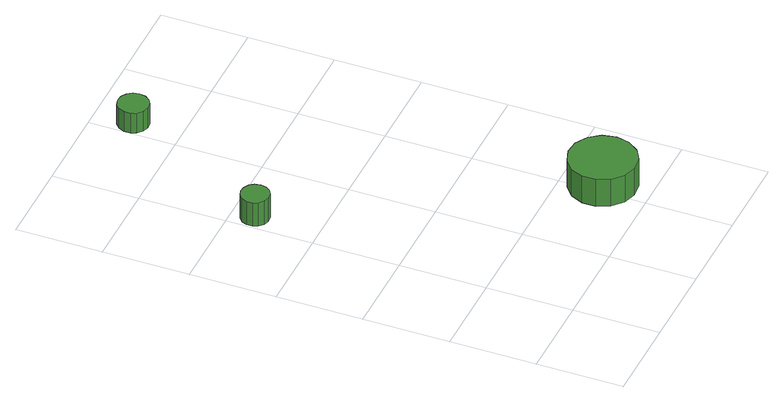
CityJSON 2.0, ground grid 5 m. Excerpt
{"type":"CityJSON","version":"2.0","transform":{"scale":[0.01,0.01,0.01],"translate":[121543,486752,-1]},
"CityObjects":{
"tree1":{"type":"SolitaryVegetationObject","attributes":{"function":"something"},"geometry":[{"type":"MultiSurface","lod":"1","boundaries":[[[0,1,2,3,4,5,6,7,8,9,10,11,12,13,14]],[[15,16,17,18,19,20,21,22,23,24,25,26,27,28,29]],[[0,29,28,1]],[[1,28,27,2]],[[2,27,26,3]],[[3,26,25,4]],[[4,25,24,5]],[[5,24,23,6]],[[6,23,22,7]],[[7,22,21,8]],[[8,21,20,9]],[[9,20,19,10]],[[10,19,18,11]],[[11,18,17,12]],[[12,17,16,13]],[[13,16,15,14]],[[14,15,29,0]]]}]},
"tree2":{"type":"SolitaryVegetationObject","attributes":{"function":"something"},"geometry":[{"type":"MultiSurface","lod":"1","boundaries":[[[30,31,32,33,34,35,36,37,38,39,40,41,42,43,44]],[[45,46,47,48,49,50,51,52,53,54,55,56,57,58,59]],[[30,59,58,31]],[[31,58,57,32]],[[32,57,56,33]],[[33,56,55,34]],[[34,55,54,35]],[[35,54,53,36]],[[36,53,52,37]],[[37,52,51,38]],[[38,51,50,39]],[[39,50,49,40]],[[40,49,48,41]],[[41,48,47,42]],[[42,47,46,43]],[[43,46,45,44]],[[44,45,59,30]]]}]},
"tree3":{"type":"SolitaryVegetationObject","attributes":{"function":"something"},"geometry":[{"type":"MultiSurface","lod":"1","boundaries":[[[60,61,62,63,64,65,66,67,68,69,70,71,72,73,74]],[[75,76,77,78,79,80,81,82,83,84,85,86,87,88,89]],[[60,89,88,61]],[[61,88,87,62]],[[62,87,86,63]],[[63,86,85,64]],[[64,85,84,65]],[[65,84,83,66]],[[66,83,82,67]],[[67,82,81,68]],[[68,81,80,69]],[[69,80,79,70]],[[70,79,78,71]],[[71,78,77,72]],[[72,77,76,73]],[[73,76,75,74]],[[74,75,89,60]]]}]}
},
"vertices":[
[176,1871,224],[169,1904,224],[150,1931,224],[120,1948,224],[87,1952,224],[54,1941,224],[29,1919,224],[16,1888,224],[16,1854,224],[29,1823,224],[54,1800,224],[87,1790,224],[120,1793,224],[150,1810,224],[169,1838,224],[169,1838,67],[150,1810,67],[120,1793,67],[87,1790,67],[54,1800,67],[29,1823,67],[16,1854,67],[16,1888,67],[29,1919,67],[54,1941,67],[87,1952,67],[120,1948,67],[150,1931,67],[169,1904,67],[176,1871,67],
[1258,273,248],[1241,352,248],[1194,416,248],[1125,457,248],[1045,465,248],[969,440,248],[909,387,248],[876,313,248],[876,233,248],[909,160,248],[969,106,248],[1045,81,248],[1125,90,248],[1194,130,248],[1241,195,248],[1241,195,68],[1194,130,68],[1125,90,68],[1045,81,68],[969,106,68],[909,160,68],[876,233,68],[876,313,68],[909,387,68],[969,440,68],[1045,465,68],[1125,457,68],[1194,416,68],[1241,352,68],[1258,273,68],
[680,2780,200],[673,2816,200],[651,2846,200],[619,2864,200],[582,2868,200],[547,2857,200],[520,2832,200],[505,2798,200],[505,2761,200],[520,2728,200],[547,2703,200],[582,2692,200],[619,2695,200],[651,2714,200],[673,2744,200],[673,2744,68],[651,2714,68],[619,2695,68],[582,2692,68],[547,2703,68],[520,2728,68],[505,2761,68],[505,2798,68],[520,2832,68],[547,2857,68],[582,2868,68],[619,2864,68],[651,2846,68],[673,2816,68],[680,2780,68]
]}
